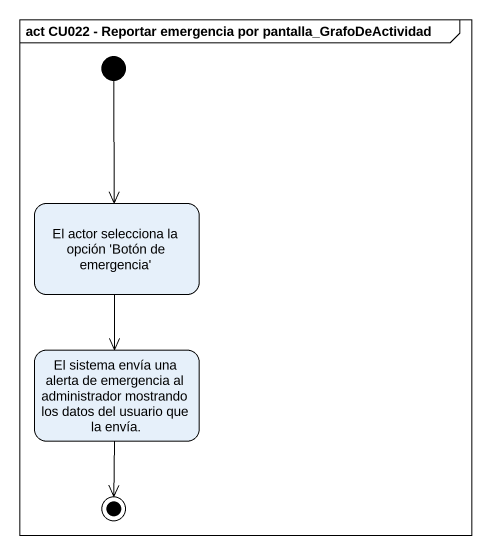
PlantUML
@startuml
mainframe act CU022 - Reportar emergencia por pantalla_GrafoDeActividad
hide empty description
state "El actor selecciona la opción 'Botón de emergencia'" as El_actor_selecciona_la
state "El sistema envía una alerta de emergencia al administrador mostrando los datos del usuario que la envía." as El_sistema_envía_una_alerta
[*] --> El_actor_selecciona_la
El_actor_selecciona_la --> El_sistema_envía_una_alerta
El_sistema_envía_una_alerta --> [*]
@enduml
